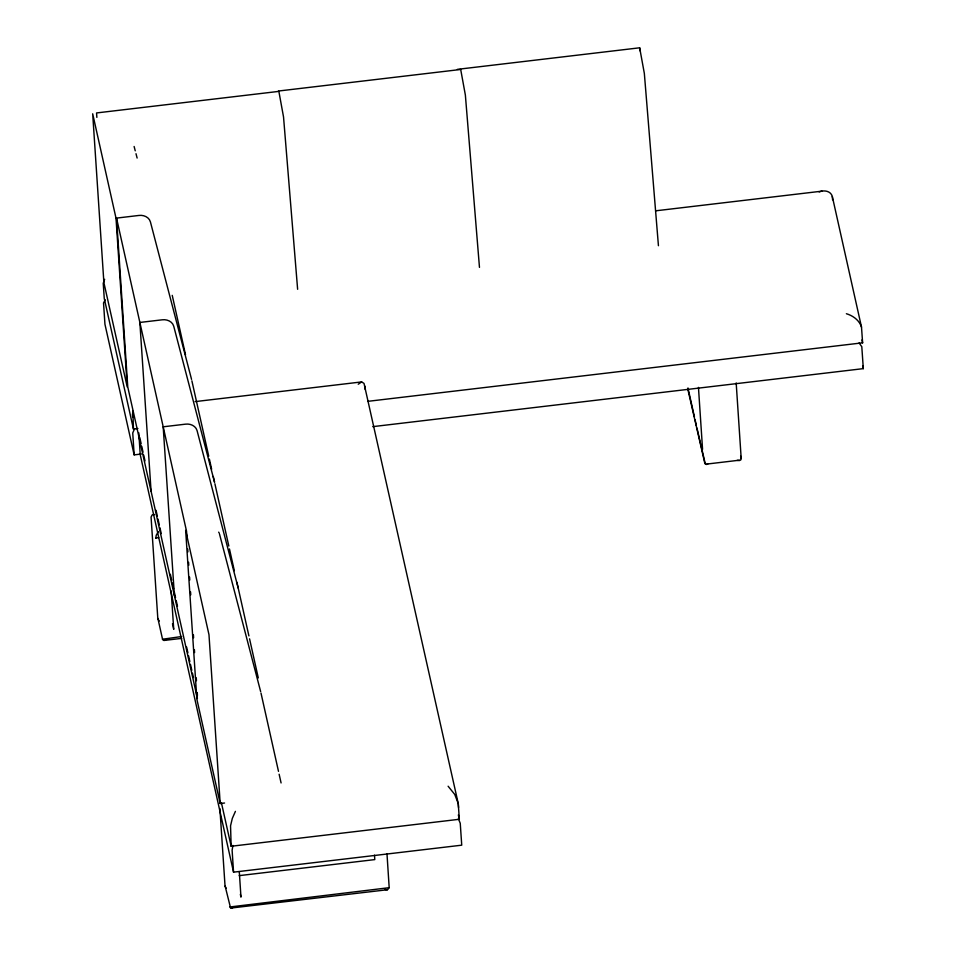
<?xml version="1.0" encoding="UTF-8"?>
<svg xmlns="http://www.w3.org/2000/svg" width="956" height="956" viewBox="0 0 956 956"><rect width="100%" height="100%" fill="white"/><g stroke="black" fill="none" stroke-linecap="round" stroke-linejoin="round"><path stroke-width="1.43" d="M155.804 538.252L156.222 535.264L158.373 531.584M229.751 906.993L389.188 887.682L387.479 889.737L230.599 908.092L225.019 885.674L219.892 808.585M736.18 382.938L741.199 458.545L740.673 460.051L705.361 464.234L696.972 428.073M137.891 428.527L133.446 429.053L132.872 411.14M232.941 845.415L232.117 850.219L233.551 872.159L461.736 845.176L460.242 823.247L458.39 818.742M104.646 279.307L103.236 283.275L104.252 298.427L133.446 429.053M235.415 811.369L232.332 818.36L230.551 825.805L231.149 846.263L459.334 819.28L458.247 803.542L364.021 383.416L361.643 381.922L195.132 401.616M134.677 428.587L132.741 432.949L134.151 454.877L141.56 453.992M358.249 384.24L361.643 381.922M105.208 299.826L103.535 302.992L104.945 324.251L134.151 454.877M165.448 640.018L163.703 640.436L162.628 639.612L157.776 617.935L151.072 517.112L152.159 514.926L154.561 514.531M707.751 464.078L706.4 464.508M232.69 907.77L231.34 908.2M819.173 191.965C823.809 189.814 830.884 190.865 832.317 196.518L861.511 327.095L862.611 342.822L367.606 401.365M457.374 69.358L639.66 47.8L644.344 73.421L658.433 245.704M278.399 91.035L460.696 69.477L465.369 95.086L479.47 267.381M197.414 698.537L127.757 386.917L116.536 218.099L138.931 215.447C143.567 214.801 149.112 217.048 150.415 221.888L191.559 379.377M656.055 210.774L821.993 191.152M372.756 426.651L863.316 368.634L861.798 346.717L859.086 342.905M155.744 537.989L158.696 537.642M181.64 636.529L162.496 639.241M166.428 639.373L169.391 639.026M164.097 640.448L181.771 638.357M220.191 803.542L208.982 634.712L185.655 530.365L196.864 699.183L220.191 803.542L224.552 803.016M239.203 875.636L374.788 859.599L374.501 855.178M739.49 460.589L737.207 460.362M387.479 889.737L385.196 889.498M846.383 313.723C852.991 315.659 859.372 320.32 861.511 327.095M448.113 786.214L454.733 794.424L458.247 803.542M159.365 621.006L158.541 619.966M226.166 888.244L225.09 886.164M218.685 532.157L219.187 533.125M158.23 619.44L157.848 618.413M134.115 146.483L135.238 150.821M136.003 153.713L137.126 158.051M238.211 588.083L197.067 430.594C195.765 425.767 190.22 423.508 185.595 424.153L163.189 426.806L174.41 595.624M219.533 534.141L260.665 691.63M861.965 339.918L862.611 342.822M862.671 365.73L863.316 368.634M740.649 456.072L741.199 458.545M687.962 387.957L694.438 416.935M695.096 419.827L696.386 425.623M687.77 388.984L704.811 463.29M458.354 814.918L459.334 819.28M389.188 887.682L386.989 853.851M191.881 380.823L208.731 456.191M209.376 459.083L211.646 469.229M213.26 476.482L214.562 482.278L173.741 326.235C172.439 321.407 166.894 319.161 162.269 319.806L139.863 322.447L151.084 491.276M214.885 483.724L228.819 546.055M229.464 548.947L234.328 570.696M236.909 582.288L248.907 635.907M249.552 638.811L258.299 677.947M172.235 295.368L185.524 354.796M261 693.088L278.495 771.349M279.14 774.252L281.088 782.952M116.536 218.099L186.528 531.166L186.922 537.081M139.779 437.573L141.082 443.393M141.727 446.297L143.03 452.116M143.687 455.032L144.989 460.84M156.043 510.301L157.334 516.109M157.991 519.024L159.294 524.844M159.939 527.748L161.241 533.567M170.347 574.293L171.65 580.113M172.295 583.017L173.598 588.836M174.243 591.74L175.546 597.56M176.191 600.476L177.493 606.283M186.599 647.009L187.902 652.828M188.547 655.732L189.85 661.552M190.507 664.468L191.798 670.287M192.455 673.191L193.423 677.553M221.386 802.634L231.149 846.263M240.35 894.302L240.972 897.122L239.311 872.039M233.551 872.159L140.233 454.745L138.823 432.865M172.474 623.73L173.729 629.371L171.184 591.011M832.317 196.518L832.592 199.792M458.318 804.127L458.545 807.521M364.941 386.188L365.192 389.462M297.627 289.286L283.538 117.002L278.865 91.382L96.568 112.939L96.867 117.385M132.442 413.9L132.669 417.294M698.454 387.395L702.564 449.356M639.66 47.8L639.863 50.764M187.699 548.935L187.902 551.899M188.583 562.259L188.786 565.223M189.575 577.066L189.766 580.029M190.555 591.884L190.758 594.835M193.411 634.82L193.602 637.783M194.391 649.638L194.594 652.59M196.255 677.768L196.458 680.732M197.247 692.574L197.438 695.538M116.011 218.159L92.684 113.8L103.893 282.629L127.232 386.977L116.011 218.159"/></g></svg>
